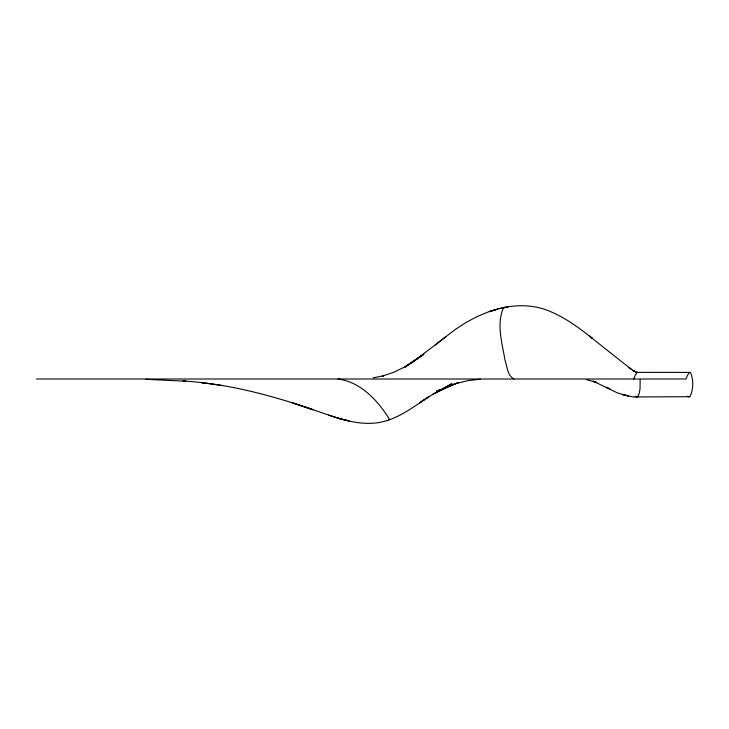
<?xml version="1.0" encoding="UTF-8"?>
<svg xmlns="http://www.w3.org/2000/svg" width="729" height="729" viewBox="0 0 729 729"><rect width="100%" height="100%" fill="white"/><g stroke="black" fill="none" stroke-linecap="round" stroke-linejoin="round"><path stroke-width="1.09" d="M633.811 379.007L635.096 375.508L637.264 372.364L690.409 372.41C693.735 379.681 693.461 389.514 689.935 396.704L633.191 396.968L622.384 394.526L628.425 396.047M689.543 372.364L687.374 375.508L686.089 379.007L36.45 379.007M637.128 372.328L632.763 370.578L635.888 372.118L628.826 367.525L630.849 368.965L589.36 336.078L592.422 338.438C579.655 328.278 566.369 318.409 551.288 311.939C531.696 303.018 509.143 304.476 489.277 311.666L497.798 309.114L488.539 311.83L477.65 316.331L466.25 322.336L455.488 329.353L411.174 363.315M435.35 345.008L445.61 336.743M423.941 353.957L405.06 367.143L423.303 354.695L403.784 367.416L393.578 372.328L382.716 375.991L383.973 375.69L373.202 377.822M444.872 387.828L458.231 382.67L444.854 387.883M499.247 308.649L507.876 306.991M480.375 379.208L467.9 380.638L455.188 383.755L432.488 394.38L452.016 383.6L430.912 395.519L419.457 402.873L429.345 396.403C413.79 406.563 398.444 418.993 379.681 422.41C365.758 424.879 351.506 422.191 338.119 418.227L348.918 420.879L338.119 418.227M388.584 419.986L389.441 419.321C378.169 400.786 360.563 381.823 337.992 379.007M145.882 379.317L185.895 381.231L183.006 380.985C227.648 383.636 271.051 395.227 313.16 409.725L292.839 402.955L339.495 418.665L328.679 415.147M637.264 372.364L638.13 372.41M222.6 385.55L201.368 382.597L204.302 383.017M628.316 396.02L617.527 392.949L593.096 381.112L596.86 382.57L586.727 379.691M513.927 379.007C507.302 375.645 507.147 366.158 504.924 359.816C502.135 342.967 496.367 324.277 503.374 308.085L505.416 307.164L507.074 307.647M688.914 397.068L687.347 396.202M607.057 387.628L610.291 389.113M606.382 387.299L608.442 388.265M635.068 396.202L636.636 397.068L637.656 396.704L639.187 393.66L640.053 388.575L640.144 379.791M440.753 389.459L436.625 391.081L440.744 389.486"/></g></svg>
